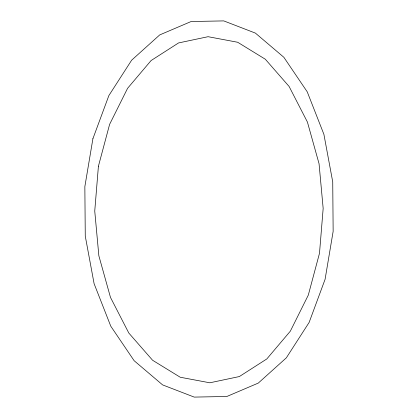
<?xml version="1.0" encoding="UTF-8"?>
<svg xmlns="http://www.w3.org/2000/svg" width="418" height="418" viewBox="0 0 418 418"><rect width="100%" height="100%" fill="white"/><g stroke="black" fill="none" stroke-linecap="round" stroke-linejoin="round"><path stroke-width="0.63" d="M98.413 166.233L94.745 211.064L98.862 255.806L110.483 297.412L128.812 333.041L152.601 360.269L180.236 377.24L209.826 382.794L239.352 376.555L266.815 358.952L290.327 331.176L308.296 295.129L319.498 253.266L323.166 208.43L319.049 163.689L307.429 122.082L289.099 86.453L265.31 59.225L237.675 42.26L208.086 36.7L178.554 42.939L151.097 60.542L127.584 88.318L109.61 124.365L98.413 166.233M92.906 138.708L84.854 186.632L85.262 236.076L94.102 283.676L110.775 326.186L134.141 360.713L162.607 384.9L194.234 397.1L226.869 396.478L258.287 383.087L286.346 357.824L309.132 322.424L325.094 279.292L333.146 231.368L332.738 181.924L323.898 134.324L307.225 91.814L283.859 57.287L255.393 33.1L223.766 20.9L191.13 21.522L159.713 34.913L131.654 60.176L108.868 95.576L92.906 138.708"/></g></svg>
